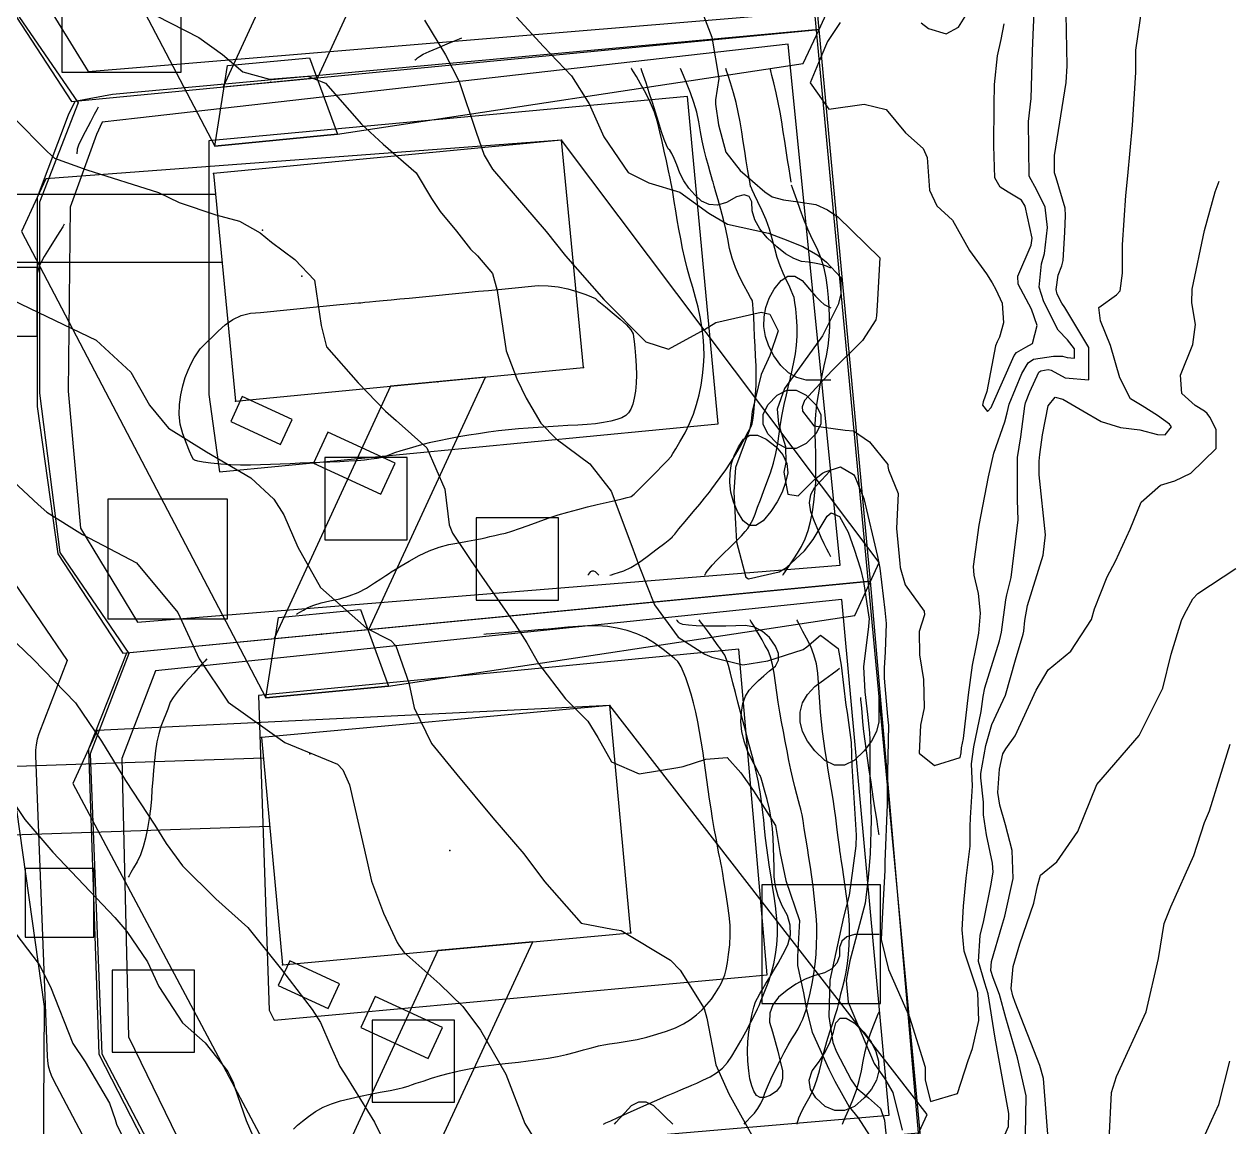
# Model space of a CAD drawing. Header units: feet. Extents: x 1318179 to 1318934, y 422542 to 423299.
# Drawn here: x 1318752 to 1318928.6, y 422820.3 to 422981.2 of the extents above; entities that cross this region are included whole.
import ezdxf

# ---------------------------------------------------------------- set-up
doc = ezdxf.new("R2010")
doc.units = ezdxf.units.FT
for name, color, linetype in [('A-BLDG-OTLN', 3, 'CONTINUOUS'), ('C-DRNG-AREA', 150, 'CONTINUOUS'), ('C-LOD', 30, 'CONTINUOUS'), ('C-PROP', 6, 'CONTINUOUS'), ('C-PVMT', 8, 'CONTINUOUS'), ('C-SWM', 92, 'CONTINUOUS'), ('C-TOPO-MAJR', 32, 'CONTINUOUS'), ('C-TOPO-SPOT', 7, 'CONTINUOUS'), ('C-UTIL', 4, 'CONTINUOUS'), ('L-PLNT-TREE', 90, 'CONTINUOUS'), ('V-PROP-LINE', 7, 'CONTINUOUS')]:
    doc.layers.add(name, color=color, linetype=linetype)

msp = doc.modelspace()

# ---------------------------------------------------------------- linework, layer by layer
at = {"layer": 'A-BLDG-OTLN'}
for points in [[(1318782.76, 422926.18), (1318833.49, 422931.07), (1318830.29, 422964.27), (1318779.56, 422959.38), (1318782.76, 422926.18)], [(1318789.6, 422843.93), (1318840.4, 422848.61), (1318837.34, 422881.8), (1318786.54, 422877.11), (1318789.6, 422843.93)]]:
    msp.add_lwpolyline(points, close=True, dxfattribs=at)
at = {"layer": 'C-DRNG-AREA'}
for points in [[(1318860.36, 423059.92), (1318751.85, 423050.42), (1318750.85, 423048.42), (1318746.35, 423036.41), (1318746.35, 423006.41), (1318749.35, 422984.42), (1318758.84, 422969.92), (1318867.84, 422980.42), (1318860.36, 423059.92)], [(1318867.86, 422980.42), (1318764.85, 422970.92), (1318759.35, 422969.92), (1318758.35, 422967.92), (1318753.85, 422955.91), (1318753.85, 422925.41), (1318756.85, 422903.91), (1318766.35, 422889.42), (1318875.34, 422899.92), (1318867.86, 422980.42)], [(1318875.36, 422899.92), (1318766.85, 422889.42), (1318761.35, 422875.42), (1318762.85, 422830.92), (1318773.85, 422809.42), (1318882.35, 422819.42), (1318875.36, 422899.92)]]:
    msp.add_lwpolyline(points, close=True, dxfattribs=at)
at = {"layer": 'C-LOD'}
for points in [[(1318744.05, 423031.42), (1318779.73, 422963.39), (1318797.64, 422965.12), (1318865.54, 422975.43), (1318867.84, 422980.42), (1318869.1, 422983.15), (1318822.85, 423044.37), (1318747.6, 423039.14), (1318744.67, 423032.78), (1318744.05, 423031.42)], [(1318751.55, 422950.92), (1318787.16, 422882.88), (1318805.08, 422884.61), (1318873.04, 422894.92), (1318873.67, 422896.28), (1318876.6, 422902.64), (1318830.29, 422964.27), (1318755.11, 422958.64), (1318753.85, 422955.91), (1318751.55, 422950.92)], [(1318759.04, 422870.43), (1318795.03, 422802.83), (1318812.95, 422804.49), (1318880.04, 422814.43), (1318880.67, 422815.79), (1318883.61, 422822.14), (1318837.34, 422881.8), (1318762.61, 422878.15), (1318761.35, 422875.42), (1318759.04, 422870.43)]]:
    msp.add_lwpolyline(points, close=True, dxfattribs=at)
at = {"layer": 'C-PROP'}
for points in [[(1318661.36, 423131.84), (1318677.97, 423125.83), (1318696.96, 423128.25), (1318708.71, 423114), (1318732.48, 423106.69), (1318742.99, 423062.49), (1318752.13, 423049.98), (1318746.59, 423035.57), (1318746.59, 423007.93), (1318749.55, 422984.65), (1318759.81, 422969.72), (1318754.19, 422955.22), (1318754.19, 422927.37), (1318757.15, 422904.12), (1318767.2, 422889.38), (1318761.57, 422874.75), (1318763.27, 422830.95), (1318774.81, 422809.03)], [(1318869.56, 422945.59), (1318869.45, 422945.64), (1318869.24, 422945.72), (1318868.91, 422945.86), (1318868.49, 422946.03), (1318867.91, 422946.19), (1318867.19, 422946.33), (1318866.32, 422946.45), (1318865.3, 422946.56), (1318864.18, 422946.97), (1318862.97, 422947.68), (1318861.67, 422948.69), (1318860.27, 422950.01), (1318859.2, 422951.32), (1318858.48, 422952.64), (1318858.1, 422953.95), (1318858.05, 422955.26), (1318857.66, 422956.04), (1318856.91, 422956.28), (1318855.82, 422955.99), (1318854.37, 422955.17), (1318853.04, 422954.79), (1318851.82, 422954.85), (1318850.71, 422955.34), (1318849.72, 422956.27), (1318848.86, 422957.27), (1318848.14, 422958.33), (1318847.55, 422959.46), (1318847.1, 422960.64), (1318846.7, 422961.6), (1318846.36, 422962.31), (1318846.08, 422962.78), (1318845.86, 422963.01), (1318845.59, 422963.54), (1318845.26, 422964.37), (1318844.88, 422965.49), (1318844.45, 422966.91), (1318844.01, 422968.34), (1318843.56, 422969.76), (1318843.09, 422971.18), (1318842.62, 422972.6), (1318842.26, 422973.67), (1318842.02, 422974.38), (1318841.9, 422974.73)], [(1318869.56, 422929.23), (1318869.2, 422929.24), (1318868.47, 422929.24), (1318867.39, 422929.25), (1318865.94, 422929.26), (1318864.61, 422929.62), (1318863.38, 422930.33), (1318862.27, 422931.39), (1318861.26, 422932.8), (1318860.51, 422934.22), (1318860.02, 422935.63), (1318859.79, 422937.05), (1318859.82, 422938.47), (1318860.08, 422939.86), (1318860.58, 422941.21), (1318861.32, 422942.52), (1318862.3, 422943.79), (1318863.3, 422944.42), (1318864.33, 422944.42), (1318865.38, 422943.79), (1318866.44, 422942.52), (1318867.34, 422941.51), (1318868.06, 422940.77), (1318868.61, 422940.3), (1318868.99, 422940.1), (1318869.27, 422939.95), (1318869.46, 422939.85), (1318869.56, 422939.8)], [(1318861.74, 422919.99), (1318860.39, 422921.41), (1318859.71, 422922.83), (1318859.71, 422924.25), (1318860.39, 422925.67), (1318861.74, 422927.08), (1318863.12, 422927.79), (1318864.52, 422927.79), (1318865.94, 422927.08), (1318867.39, 422925.67), (1318868.11, 422924.25), (1318868.11, 422922.83), (1318867.39, 422921.41), (1318865.94, 422919.99), (1318864.52, 422919.28), (1318863.12, 422919.28), (1318861.74, 422919.99)], [(1318856.76, 422908.73), (1318855.95, 422910.1), (1318855.35, 422911.49), (1318854.97, 422912.89), (1318854.81, 422914.3), (1318854.86, 422915.72), (1318855.09, 422917.07), (1318855.49, 422918.34), (1318856.08, 422919.53), (1318856.84, 422920.65), (1318857.77, 422921.21), (1318858.87, 422921.21), (1318860.14, 422920.65), (1318861.58, 422919.53), (1318862.58, 422918.34), (1318863.15, 422917.07), (1318863.28, 422915.72), (1318862.97, 422914.3), (1318862.46, 422912.89), (1318861.74, 422911.49), (1318860.82, 422910.1), (1318859.69, 422908.73), (1318858.63, 422908.04), (1318857.66, 422908.04), (1318856.76, 422908.73)], [(1318869.56, 422903.48), (1318869.46, 422903.66), (1318869.27, 422904.04), (1318868.98, 422904.6), (1318868.59, 422905.35), (1318868.17, 422906.27), (1318867.7, 422907.36), (1318867.19, 422908.61), (1318866.65, 422910.04), (1318866.47, 422911.35), (1318866.66, 422912.55), (1318867.22, 422913.65), (1318868.16, 422914.63), (1318868.86, 422915.37), (1318869.32, 422915.86), (1318869.56, 422916.11)], [(1318834.14, 422900.79), (1318834.18, 422900.85), (1318834.27, 422900.96), (1318834.41, 422901.12), (1318834.58, 422901.34), (1318834.77, 422901.45), (1318834.97, 422901.45), (1318835.18, 422901.34), (1318835.41, 422901.12), (1318835.58, 422900.96), (1318835.69, 422900.85), (1318835.75, 422900.79)], [(1318876.59, 422848.38), (1318876.23, 422848.38), (1318875.51, 422848.37), (1318874.43, 422848.37), (1318872.99, 422848.36), (1318871.91, 422848.04), (1318871.18, 422847.42), (1318870.81, 422846.48), (1318870.8, 422845.23), (1318870.43, 422844.2), (1318869.71, 422843.38), (1318868.64, 422842.78), (1318867.21, 422842.39), (1318865.82, 422841.84), (1318864.48, 422841.13), (1318863.18, 422840.27), (1318861.92, 422839.24), (1318861.08, 422838.12), (1318860.65, 422836.9), (1318860.64, 422835.58), (1318861.05, 422834.17), (1318861.43, 422832.75), (1318861.81, 422831.34), (1318862.16, 422829.92), (1318862.5, 422828.51), (1318862.52, 422827.3), (1318862.23, 422826.3), (1318861.62, 422825.5), (1318860.69, 422824.91), (1318859.9, 422824.62), (1318859.25, 422824.62), (1318858.73, 422824.91), (1318858.35, 422825.5), (1318858.03, 422826.3), (1318857.77, 422827.3), (1318857.58, 422828.51), (1318857.46, 422829.92), (1318857.42, 422831.34), (1318857.47, 422832.75), (1318857.61, 422834.17), (1318857.83, 422835.58), (1318858.07, 422836.78), (1318858.32, 422837.77), (1318858.59, 422838.54), (1318858.88, 422839.1), (1318859.23, 422839.73), (1318859.63, 422840.43), (1318860.1, 422841.22), (1318860.64, 422842.07), (1318861.22, 422843.07), (1318861.86, 422844.2), (1318862.56, 422845.48), (1318863.31, 422846.89), (1318863.67, 422848.31), (1318863.65, 422849.72), (1318863.25, 422851.14), (1318862.47, 422852.55), (1318861.88, 422853.96), (1318861.49, 422855.38), (1318861.29, 422856.79), (1318861.28, 422858.21), (1318861.25, 422859.62), (1318861.2, 422861.03), (1318861.13, 422862.45), (1318861.03, 422863.86), (1318860.87, 422865.27), (1318860.62, 422866.67), (1318860.3, 422868.06), (1318859.9, 422869.44), (1318859.6, 422870.48), (1318859.38, 422871.19), (1318859.26, 422871.56), (1318859.22, 422871.59), (1318859.02, 422871.97), (1318858.65, 422872.69), (1318858.11, 422873.76), (1318857.41, 422875.17), (1318856.9, 422876.59), (1318856.58, 422878), (1318856.46, 422879.42), (1318856.53, 422880.83), (1318856.75, 422882.07), (1318857.12, 422883.13), (1318857.64, 422884.01), (1318858.3, 422884.71), (1318859.02, 422885.42), (1318859.79, 422886.13), (1318860.61, 422886.83), (1318861.48, 422887.54), (1318861.91, 422888.38), (1318861.91, 422889.36), (1318861.48, 422890.46), (1318860.61, 422891.69), (1318859.6, 422892.6), (1318858.44, 422893.19), (1318857.14, 422893.45), (1318855.7, 422893.4), (1318854.26, 422893.37), (1318852.82, 422893.36), (1318851.38, 422893.38), (1318849.94, 422893.43), (1318848.82, 422893.51), (1318848, 422893.62), (1318847.51, 422893.78), (1318847.32, 422893.97), (1318847.19, 422894.12), (1318847.1, 422894.22), (1318847.05, 422894.27)], [(1318876.57, 422882.95), (1318876.57, 422882.6), (1318876.57, 422881.89), (1318876.57, 422880.83), (1318876.57, 422879.42), (1318876.22, 422878), (1318875.5, 422876.59), (1318874.42, 422875.18), (1318872.98, 422873.77), (1318871.55, 422873.07), (1318870.11, 422873.07), (1318868.67, 422873.77), (1318867.24, 422875.18), (1318866.16, 422876.59), (1318865.44, 422878), (1318865.09, 422879.42), (1318865.09, 422880.83), (1318865.45, 422882.16), (1318866.16, 422883.4), (1318867.24, 422884.55), (1318868.68, 422885.62), (1318869.75, 422886.42), (1318870.47, 422886.95), (1318870.83, 422887.22)], [(1318868.75, 422823.3), (1318867.37, 422824.53), (1318866.59, 422825.81), (1318866.42, 422827.14), (1318866.85, 422828.51), (1318867.89, 422829.92), (1318868.76, 422831.33), (1318869.45, 422832.72), (1318869.97, 422834.11), (1318870.31, 422835.49), (1318870.92, 422836.18), (1318871.8, 422836.18), (1318872.95, 422835.49), (1318874.36, 422834.11), (1318875.42, 422832.72), (1318876.14, 422831.33), (1318876.52, 422829.92), (1318876.55, 422828.51), (1318876.21, 422827.14), (1318875.5, 422825.81), (1318874.43, 422824.53), (1318872.99, 422823.3), (1318871.56, 422822.68), (1318870.15, 422822.68), (1318868.75, 422823.3)], [(1318838.01, 422820.73), (1318838.26, 422821), (1318838.76, 422821.55), (1318839.51, 422822.36), (1318840.52, 422823.45), (1318841.55, 422823.99), (1318842.61, 422823.99), (1318843.7, 422823.45), (1318844.82, 422822.36), (1318845.66, 422821.55), (1318846.22, 422821), (1318846.5, 422820.73)]]:
    msp.add_lwpolyline(points, dxfattribs=at)
for points in [[(1318855.93, 423057.59), (1318755.77, 423047.32), (1318754.91, 423045.51), (1318751.07, 423034.76), (1318751.04, 423008.15), (1318752.94, 422987.89), (1318761.29, 422974.28), (1318863.4, 422982.72), (1318855.93, 423057.59)], [(1318863.34, 422978.27), (1318768.46, 422967.46), (1318763.31, 422966.87), (1318762.47, 422965.08), (1318758.64, 422954.49), (1318758.34, 422927.62), (1318760.15, 422907.67), (1318768.49, 422893.93), (1318870.94, 422902.28), (1318863.34, 422978.27)], [(1318848.68, 422970.62), (1318778.85, 422964.18), (1318778.85, 422927.15), (1318780.42, 422915.89), (1318853.12, 422922.89), (1318848.68, 422970.62)], [(1318871.14, 422897.23), (1318771.12, 422886.82), (1318766.17, 422874.07), (1318767.18, 422833.43), (1318776.94, 422813.35), (1318878.07, 422822), (1318871.14, 422897.23)], [(1318856.14, 422890.02), (1318786.1, 422883.25), (1318787.65, 422837.34), (1318788.4, 422835.87), (1318860.27, 422842.49), (1318856.14, 422890.02)]]:
    msp.add_lwpolyline(points, close=True, dxfattribs=at)
at = {"layer": 'C-PVMT'}
for points in [[(1318780.96, 422972.05), (1318794.78, 422973.38), (1318811.64, 423009.96), (1318797.81, 423008.63), (1318780.96, 422972.05)], [(1318797.64, 422965.12), (1318779.73, 422963.39), (1318781.61, 422975.13), (1318793.55, 422976.28), (1318797.64, 422965.12)], [(1318788.39, 422891.54), (1318802.22, 422892.87), (1318819.19, 422929.69), (1318805.36, 422928.36), (1318788.39, 422891.54)], [(1318782.07, 422923.22), (1318789.34, 422919.88), (1318791.01, 422923.51), (1318783.75, 422926.86), (1318782.07, 422923.22)], [(1318796.22, 422921.66), (1318794.12, 422917.12), (1318803.93, 422912.6), (1318806.02, 422917.14), (1318796.22, 422921.66)], [(1318805.08, 422884.61), (1318787.16, 422882.88), (1318789.04, 422894.62), (1318800.99, 422895.77), (1318805.08, 422884.61)], [(1318796.3, 422811.49), (1318810.11, 422812.76), (1318826.1, 422847.29), (1318812.28, 422846.02), (1318796.3, 422811.49)], [(1318788.99, 422840.93), (1318796.25, 422837.57), (1318797.93, 422841.2), (1318790.67, 422844.56), (1318788.99, 422840.93)], [(1318803.13, 422839.34), (1318801.03, 422834.81), (1318810.83, 422830.27), (1318812.94, 422834.81), (1318803.13, 422839.34)]]:
    msp.add_lwpolyline(points, close=True, dxfattribs=at)
msp.add_lwpolyline([(1318750.54, 422899.61), (1318758.23, 422888.33), (1318754.11, 422877.63), (1318753.85, 422876.85), (1318753.68, 422876.06), (1318753.59, 422875.25), (1318753.58, 422874.44), (1318755.28, 422830.64), (1318755.34, 422829.93), (1318755.46, 422829.23), (1318755.65, 422828.54), (1318755.89, 422827.87), (1318756.19, 422827.22), (1318766.04, 422808.51)], dxfattribs=at)
at = {"layer": 'C-SWM'}
for points in [[(1318757.43, 422974.19), (1318774.84, 422974.19), (1318774.84, 422991.6), (1318757.43, 422991.6), (1318757.43, 422974.19)], [(1318764.16, 422894.45), (1318781.59, 422894.45), (1318781.59, 422911.88), (1318764.16, 422911.88), (1318764.16, 422894.45)], [(1318859.5, 422838.29), (1318876.82, 422838.29), (1318876.82, 422855.61), (1318859.5, 422855.61), (1318859.5, 422838.29)]]:
    msp.add_lwpolyline(points, close=True, dxfattribs=at)
at = {"layer": 'C-TOPO-MAJR'}
for points in [[(1318849.86, 422985.41), (1318852.21, 422979.3), (1318853.21, 422973.27), (1318852.74, 422970.15), (1318852.74, 422969.51), (1318853.2, 422966.49), (1318854.23, 422962.51), (1318856.32, 422959.83), (1318859.93, 422956.72), (1318861.02, 422956.01), (1318862.68, 422955.57), (1318864.79, 422955.27), (1318867.36, 422954.86), (1318869.08, 422954.07), (1318870.58, 422953.07), (1318876.68, 422947.11), (1318876.31, 422940.16), (1318876.2, 422938.61), (1318876.14, 422938.05), (1318874.18, 422935.05), (1318869.69, 422930.6), (1318865.72, 422926.27), (1318865.36, 422925.36), (1318865.45, 422924.73), (1318867.09, 422922.56), (1318871.63, 422921.94), (1318872.84, 422921.83), (1318875.19, 422920.26), (1318877.86, 422916.94), (1318877.89, 422916.67), (1318877.96, 422916.15), (1318879.36, 422912.69), (1318879.13, 422907.63), (1318879.6, 422902.51), (1318879.69, 422901.94), (1318880.38, 422899.4), (1318883.17, 422895.57), (1318883.21, 422895.03), (1318882.45, 422892.58), (1318882.47, 422889.19), (1318883.09, 422885.56), (1318883.15, 422881.42), (1318882.62, 422878.9), (1318882.43, 422874.82), (1318884.67, 422873.02), (1318888.41, 422874.22), (1318888.56, 422874.88), (1318888.63, 422875.61), (1318888.88, 422876.97), (1318889.61, 422883.33), (1318890.2, 422887.66), (1318890.75, 422890.29), (1318891.14, 422892.34), (1318891.37, 422895.24), (1318891.09, 422898.11), (1318890.48, 422900.82), (1318890.35, 422902.04), (1318891.2, 422908.08), (1318892.55, 422915.15), (1318893.3, 422918.59), (1318894.92, 422923.15), (1318895.25, 422924.49), (1318895.58, 422925.76), (1318897.43, 422930.2), (1318898.31, 422931.78), (1318899.1, 422932.3), (1318902, 422932.77), (1318903.35, 422932.76), (1318904.04, 422932.53), (1318905.07, 422932.44), (1318905.07, 422933.84), (1318904.07, 422935.14), (1318902.72, 422936.53), (1318900.61, 422940.65), (1318899.94, 422942.82), (1318900.27, 422946.2), (1318900.71, 422947.72), (1318901.17, 422951.51), (1318900.83, 422954.5), (1318899.6, 422956.94), (1318898.47, 422958.99), (1318898.36, 422967), (1318898.75, 422970.33), (1318898.98, 422977.25), (1318899.12, 422980.8), (1318899.51, 422988.41)], [(1318823.75, 422982.22), (1318827.69, 422977.91), (1318831.76, 422973.63), (1318834.3, 422969.57), (1318836.45, 422964.76), (1318840, 422959.54), (1318843.01, 422958.03), (1318847.56, 422956.66), (1318851.76, 422953.59), (1318854.48, 422952), (1318860.45, 422950.7), (1318862.65, 422949.84), (1318865.46, 422948.75), (1318867.68, 422947.48), (1318868.94, 422946.47), (1318871, 422944.22), (1318871, 422941.79), (1318870.62, 422940.29), (1318868.33, 422935.72), (1318862.82, 422928.02), (1318861.74, 422925.01), (1318861.92, 422922.87), (1318862.96, 422919.58), (1318863, 422917.24), (1318862.7, 422915.82), (1318863.28, 422912.62), (1318864.8, 422912.35), (1318867.16, 422914.76), (1318868.34, 422915.66), (1318868.74, 422915.88), (1318870.99, 422916.58), (1318872.87, 422915.48), (1318873.07, 422915.19), (1318874.36, 422911.96), (1318876.36, 422903.53), (1318876.68, 422901.82), (1318877.43, 422895.69), (1318877.59, 422894.23), (1318877.63, 422893.76), (1318877.48, 422889.63), (1318877.32, 422887.21), (1318877.35, 422885.77), (1318877.84, 422880.18), (1318877.93, 422879.25), (1318877.95, 422878.9), (1318877.77, 422869.67), (1318877.75, 422867.36), (1318877.45, 422858.98), (1318877.41, 422857.69), (1318877.11, 422851.65), (1318876.88, 422847.67), (1318877.96, 422843.26), (1318881.04, 422836.32), (1318883.3, 422829.02), (1318883.32, 422827.2), (1318884.09, 422824.01), (1318888.04, 422825.16), (1318889.6, 422829.98), (1318890.21, 422831.75), (1318891.16, 422835.84), (1318890.97, 422839.86), (1318890.78, 422840.53), (1318889.02, 422845.97), (1318888.71, 422849.05), (1318888.89, 422852.5), (1318889.28, 422856.6), (1318889.85, 422861.24), (1318889.86, 422864.11), (1318889.92, 422865.38), (1318890.22, 422870.06), (1318890.17, 422871.09), (1318890.09, 422873.27), (1318890.41, 422875.77), (1318891.46, 422880.91), (1318891.78, 422883.08), (1318892.02, 422884.37), (1318894.14, 422891.24), (1318894.42, 422892.47), (1318895.05, 422897.19), (1318895.21, 422897.94), (1318895.83, 422900.44), (1318896.87, 422908.86), (1318896.78, 422911.75), (1318896.77, 422917.97), (1318897.28, 422920.97), (1318897.82, 422925.46), (1318897.92, 422925.92), (1318898.59, 422927.54), (1318899.88, 422930.4), (1318900.16, 422930.61), (1318901.23, 422930.78), (1318901.68, 422930.71), (1318903.71, 422929.6), (1318907.19, 422929.27), (1318907.18, 422934.02), (1318903.7, 422939.85), (1318903.26, 422940.47), (1318902.58, 422941.8), (1318902.41, 422942.49), (1318902.72, 422944.56), (1318903.22, 422945.94), (1318903.41, 422946.7), (1318903.66, 422950.85), (1318903.79, 422953.27), (1318903.72, 422954.35), (1318902.4, 422958.76), (1318902.17, 422959.5), (1318902.15, 422962.04), (1318903.86, 422972.67), (1318904, 422975.09), (1318903.8, 422985.25)], [(1318882.73, 422981.35), (1318883.81, 422980.54), (1318886.35, 422979.76), (1318888.19, 422980.73), (1318891.07, 422985.48)], [(1318894.94, 422819.15), (1318895.47, 422820.35), (1318895.49, 422822.25), (1318893.87, 422831.34), (1318893.49, 422833.55), (1318892.51, 422839.74), (1318892.03, 422841.3), (1318891.08, 422844.45), (1318891.34, 422848.25), (1318891.86, 422850.42), (1318892.88, 422855.48), (1318893.22, 422857.46), (1318893.15, 422858.8), (1318892.27, 422862.9), (1318891.83, 422865.82), (1318891.84, 422866.19), (1318891.83, 422867.7), (1318891.45, 422871.23), (1318891.44, 422871.86), (1318892.18, 422875.94), (1318893.04, 422878.99), (1318894.02, 422881.08), (1318895.03, 422883.31), (1318896.46, 422888.45), (1318897.6, 422892.21), (1318897.69, 422892.61), (1318897.86, 422894.19), (1318898.25, 422896.37), (1318900.5, 422903.73), (1318900.86, 422906.68), (1318899.95, 422915.44), (1318899.93, 422917.41), (1318900.05, 422918.41), (1318900.42, 422921.25), (1318901.26, 422925.49), (1318902.27, 422926.75), (1318903.36, 422926.49), (1318906.3, 422924.76), (1318908.99, 422923.21), (1318911.78, 422922.35), (1318914.63, 422922.01), (1318917.2, 422921.32), (1318918.32, 422921.28), (1318919.21, 422922.43), (1318918.93, 422922.85), (1318917.18, 422924.09), (1318914.94, 422925.52), (1318913.26, 422926.51), (1318911.7, 422929.58), (1318910.35, 422934.28), (1318908.87, 422937.89), (1318908.61, 422939.86), (1318911.23, 422941.68), (1318911.73, 422942.27), (1318912.06, 422944.87), (1318912.1, 422948.99), (1318912.57, 422956.17), (1318912.84, 422959.03), (1318913.56, 422966.45), (1318914.05, 422974.12), (1318914.04, 422977.38), (1318914.95, 422983.73)], [(1318771.26, 422982.4), (1318777.42, 422979.22), (1318780.84, 422976.76), (1318783.81, 422974.22), (1318787.71, 422973.17), (1318793.24, 422973.59), (1318795.9, 422972.56), (1318801.15, 422966.6), (1318804.29, 422963.65), (1318809.08, 422959.49), (1318811.34, 422955.77), (1318812.59, 422953.87), (1318814.96, 422950.98), (1318817.04, 422948.35), (1318818.02, 422947.39), (1318820.22, 422944.83), (1318820.9, 422942.32), (1318822.24, 422933.53), (1318823.76, 422929.46), (1318825.14, 422926.6), (1318827.29, 422922.98), (1318829.51, 422920.67), (1318834.43, 422917.06), (1318837.52, 422913.04), (1318840.53, 422905.03), (1318841.61, 422902.11), (1318843.85, 422896.46), (1318847.28, 422891.74), (1318851.21, 422889.25), (1318852.19, 422888.82), (1318856.72, 422887.72), (1318860.36, 422888.3), (1318865.52, 422889.93), (1318866.04, 422890.32), (1318868.03, 422892.04), (1318870.65, 422890.11), (1318871.07, 422887.68), (1318871.74, 422881.81), (1318871.92, 422880.74), (1318872.51, 422876.37), (1318872.57, 422874.75), (1318872.6, 422872.98), (1318873.26, 422862.89), (1318873.2, 422861.31), (1318872.45, 422855.53), (1318872.22, 422854.12), (1318871.41, 422850.9), (1318869.42, 422841.72), (1318869.28, 422836.4), (1318869.84, 422832.64), (1318870.37, 422831.28), (1318872.54, 422827.18), (1318873.39, 422825.92), (1318875.07, 422824.54), (1318876.79, 422822.99), (1318877.37, 422821.31), (1318877.44, 422820.78), (1318877.87, 422816.59)], [(1318810.3, 422981.77), (1318813.4, 422976.71), (1318815.39, 422972.81), (1318817.84, 422965.42), (1318819.01, 422962.06), (1318820.24, 422960.05), (1318828.05, 422950.93), (1318830.89, 422947.39), (1318836.44, 422941.01), (1318842.59, 422934.82), (1318845.91, 422933.79), (1318851.12, 422936.62), (1318852.78, 422937.64), (1318859.39, 422939.15), (1318860.65, 422938.85), (1318861.88, 422936.42), (1318860.65, 422932.84), (1318859.39, 422930.09), (1318858.07, 422924.65), (1318857.94, 422923.26), (1318857.69, 422921.98), (1318855.67, 422916.49), (1318855.4, 422912.96), (1318855.66, 422908.31), (1318855.8, 422905.67), (1318857.15, 422900.5), (1318857.57, 422900.25), (1318862.02, 422901.29), (1318863.09, 422901.92), (1318865.74, 422904.34), (1318866.99, 422906.02), (1318869.01, 422909.39), (1318869.62, 422909.91), (1318870.82, 422909.34), (1318872.1, 422907.08), (1318872.96, 422904.61), (1318873.9, 422901.72), (1318874.33, 422899.85), (1318875.12, 422894.69), (1318875.13, 422894.54), (1318875.04, 422893.3), (1318874.34, 422887.43), (1318874.5, 422883.76), (1318874.91, 422880.46), (1318875.22, 422877.81), (1318875.26, 422876.82), (1318875.26, 422871.28), (1318875.44, 422865.06), (1318875.27, 422860.17), (1318875.01, 422856.65), (1318874.55, 422852.94), (1318872.34, 422844.56), (1318871.8, 422841.65), (1318872.11, 422838.5), (1318875.88, 422829.56), (1318877.41, 422827.33), (1318878.6, 422825.31), (1318879.98, 422819.84)], [(1318870.94, 422981.41), (1318869.06, 422978.63), (1318868.78, 422977.96), (1318867.99, 422976.12), (1318866.53, 422972.63), (1318869.25, 422968.78), (1318874.4, 422969.49), (1318877.63, 422968.72), (1318880.46, 422965.31), (1318883.03, 422963.02), (1318883.59, 422961.71), (1318883.95, 422956.98), (1318885.03, 422954.69), (1318887.31, 422952.59), (1318889.8, 422948.17), (1318892.24, 422944.77), (1318893.06, 422943.45), (1318893.6, 422942.47), (1318894.55, 422940.48), (1318894.75, 422937.63), (1318894.16, 422935.54), (1318893.8, 422934.86), (1318893.57, 422934.27), (1318892.3, 422927.58), (1318891.78, 422926.1), (1318891.66, 422925.58), (1318892.41, 422924.68), (1318892.92, 422925.28), (1318893.07, 422925.6), (1318896.28, 422932.83), (1318896.61, 422933.27), (1318897.99, 422934.07), (1318898.97, 422934.6), (1318899.66, 422937.23), (1318898.81, 422939.6), (1318896.86, 422943.23), (1318896.82, 422944.43), (1318898.76, 422948.93), (1318898.9, 422949.98), (1318897.91, 422954.64), (1318897.38, 422955.5), (1318895.43, 422956.68), (1318894.23, 422957.4), (1318893.45, 422958.76), (1318893.32, 422963.42), (1318893.35, 422969.35), (1318893.41, 422972.37), (1318893.87, 422976.57), (1318894.38, 422978.93), (1318894.85, 422981.25)], [(1318808.89, 422975.92), (1318808.96, 422975.98), (1318809.09, 422976.09), (1318809.3, 422976.26), (1318809.57, 422976.48), (1318810.14, 422976.79), (1318811, 422977.2), (1318812.16, 422977.7), (1318813.6, 422978.29), (1318814.69, 422978.73), (1318815.41, 422979.02), (1318815.77, 422979.17)], [(1318791.64, 422895.1), (1318791.81, 422895.2), (1318792.14, 422895.39), (1318792.65, 422895.68), (1318793.33, 422896.07), (1318794.2, 422896.43), (1318795.26, 422896.77), (1318796.52, 422897.07), (1318797.96, 422897.36), (1318799.34, 422897.76), (1318800.64, 422898.28), (1318801.87, 422898.91), (1318803.02, 422899.66), (1318803.96, 422900.28), (1318804.68, 422900.75), (1318805.19, 422901.08), (1318805.48, 422901.28), (1318806.06, 422901.63), (1318806.93, 422902.14), (1318808.09, 422902.82), (1318809.53, 422903.65), (1318810.98, 422904.34), (1318812.43, 422904.88), (1318813.87, 422905.27), (1318815.32, 422905.52), (1318816.57, 422905.74), (1318817.63, 422905.94), (1318818.49, 422906.11), (1318819.16, 422906.26), (1318819.86, 422906.42), (1318820.58, 422906.58), (1318821.33, 422906.76), (1318822.11, 422906.94), (1318823.05, 422907.22), (1318824.17, 422907.59), (1318825.44, 422908.05), (1318826.89, 422908.6), (1318828.34, 422909.12), (1318829.78, 422909.58), (1318831.23, 422910.01), (1318832.68, 422910.39), (1318834.09, 422910.75), (1318835.47, 422911.09), (1318836.81, 422911.41), (1318838.12, 422911.71), (1318839.14, 422911.95), (1318839.87, 422912.12), (1318840.29, 422912.22), (1318840.43, 422912.26), (1318840.87, 422912.63), (1318841.62, 422913.34), (1318842.67, 422914.39), (1318844.03, 422915.78), (1318845.07, 422916.84), (1318845.79, 422917.59), (1318846.2, 422918.02), (1318846.28, 422918.13), (1318846.54, 422918.54), (1318846.96, 422919.25), (1318847.55, 422920.26), (1318848.3, 422921.57), (1318848.96, 422922.91), (1318849.52, 422924.28), (1318849.99, 422925.68), (1318850.36, 422927.1), (1318850.65, 422928.52), (1318850.87, 422929.94), (1318851.01, 422931.36), (1318851.07, 422932.79), (1318851.05, 422934.21), (1318850.95, 422935.63), (1318850.77, 422937.05), (1318850.51, 422938.47), (1318850.21, 422939.9), (1318849.85, 422941.32), (1318849.46, 422942.74), (1318849.01, 422944.16), (1318848.61, 422945.58), (1318848.25, 422947.01), (1318847.94, 422948.43), (1318847.67, 422949.85), (1318847.41, 422951.25), (1318847.17, 422952.62), (1318846.94, 422953.97), (1318846.73, 422955.29), (1318846.57, 422956.31), (1318846.46, 422957.02), (1318846.39, 422957.43), (1318846.37, 422957.52), (1318846.28, 422957.95), (1318846.12, 422958.71), (1318845.89, 422959.8), (1318845.58, 422961.23), (1318845.27, 422962.65), (1318844.95, 422964.07), (1318844.62, 422965.49), (1318844.29, 422966.91), (1318843.84, 422968.32), (1318843.28, 422969.72), (1318842.61, 422971.11), (1318841.82, 422972.49), (1318841.21, 422973.53), (1318840.79, 422974.24), (1318840.56, 422974.62), (1318840.52, 422974.67), (1318840.48, 422974.7), (1318840.46, 422974.72), (1318840.45, 422974.73)], [(1318837.36, 422900.79), (1318837.56, 422900.86), (1318837.97, 422900.99), (1318838.58, 422901.18), (1318839.4, 422901.45), (1318840.38, 422901.92), (1318841.51, 422902.61), (1318842.8, 422903.52), (1318844.25, 422904.63), (1318845.34, 422905.48), (1318846.07, 422906.06), (1318846.46, 422906.37), (1318846.48, 422906.42), (1318846.8, 422906.8), (1318847.41, 422907.54), (1318848.31, 422908.61), (1318849.5, 422910.04), (1318850.44, 422911.17), (1318851.15, 422912.03), (1318851.62, 422912.61), (1318851.86, 422912.9), (1318852.23, 422913.4), (1318852.75, 422914.11), (1318853.42, 422915.03), (1318854.23, 422916.16), (1318855, 422917.3), (1318855.72, 422918.44), (1318856.4, 422919.6), (1318857.03, 422920.76), (1318857.53, 422921.69), (1318857.88, 422922.41), (1318858.08, 422922.89), (1318858.14, 422923.15), (1318858.23, 422923.7), (1318858.32, 422924.54), (1318858.44, 422925.68), (1318858.58, 422927.1), (1318858.66, 422928.52), (1318858.69, 422929.94), (1318858.67, 422931.36), (1318858.59, 422932.79), (1318858.52, 422934.21), (1318858.45, 422935.63), (1318858.38, 422937.05), (1318858.32, 422938.47), (1318858.25, 422939.57), (1318858.19, 422940.34), (1318858.13, 422940.78), (1318858.07, 422940.9), (1318857.86, 422941.31), (1318857.48, 422942.02), (1318856.94, 422943.03), (1318856.24, 422944.34), (1318855.65, 422945.67), (1318855.17, 422947.04), (1318854.8, 422948.43), (1318854.53, 422949.85), (1318854.23, 422951.27), (1318853.89, 422952.69), (1318853.52, 422954.12), (1318853.12, 422955.54), (1318852.8, 422956.68), (1318852.55, 422957.53), (1318852.4, 422958.11), (1318852.32, 422958.39), (1318852.18, 422958.9), (1318851.98, 422959.61), (1318851.72, 422960.53), (1318851.4, 422961.66), (1318851.1, 422962.86), (1318850.82, 422964.14), (1318850.56, 422965.49), (1318850.32, 422966.91), (1318850, 422968.34), (1318849.59, 422969.76), (1318849.1, 422971.18), (1318848.52, 422972.6), (1318848.09, 422973.67), (1318847.81, 422974.38), (1318847.66, 422974.73)], [(1318851.15, 422900.79), (1318851.22, 422900.89), (1318851.35, 422901.08), (1318851.55, 422901.36), (1318851.81, 422901.74), (1318852.28, 422902.28), (1318852.95, 422902.99), (1318853.83, 422903.87), (1318854.92, 422904.91), (1318855.82, 422905.81), (1318856.55, 422906.55), (1318857.09, 422907.15), (1318857.45, 422907.59), (1318857.81, 422908.17), (1318858.17, 422908.88), (1318858.53, 422909.72), (1318858.89, 422910.7), (1318859.29, 422911.79), (1318859.74, 422912.99), (1318860.23, 422914.3), (1318860.76, 422915.72), (1318861.2, 422917.14), (1318861.56, 422918.57), (1318861.83, 422919.99), (1318862.01, 422921.41), (1318862.22, 422922.83), (1318862.48, 422924.25), (1318862.77, 422925.68), (1318863.1, 422927.1), (1318863.35, 422928.22), (1318863.54, 422929.03), (1318863.66, 422929.55), (1318863.7, 422929.76), (1318863.8, 422930.22), (1318863.95, 422930.93), (1318864.15, 422931.89), (1318864.4, 422933.1), (1318864.57, 422934.37), (1318864.65, 422935.68), (1318864.65, 422937.05), (1318864.56, 422938.47), (1318864.46, 422939.65), (1318864.33, 422940.59), (1318864.19, 422941.29), (1318864.02, 422941.74), (1318863.78, 422942.33), (1318863.46, 422943.04), (1318863.07, 422943.88), (1318862.59, 422944.84), (1318862.15, 422945.92), (1318861.75, 422947.12), (1318861.37, 422948.43), (1318861.02, 422949.85), (1318860.61, 422951.25), (1318860.12, 422952.62), (1318859.56, 422953.96), (1318858.93, 422955.28), (1318858.45, 422956.29), (1318858.11, 422957), (1318857.92, 422957.41), (1318857.87, 422957.51), (1318857.78, 422957.95), (1318857.64, 422958.71), (1318857.46, 422959.8), (1318857.23, 422961.23), (1318857, 422962.65), (1318856.78, 422964.07), (1318856.56, 422965.49), (1318856.34, 422966.91), (1318856.07, 422968.34), (1318855.74, 422969.76), (1318855.36, 422971.18), (1318854.92, 422972.6), (1318854.58, 422973.67), (1318854.36, 422974.38), (1318854.25, 422974.73)], [(1318863.77, 422958.12), (1318863.72, 422958.45), (1318863.62, 422959.1), (1318863.46, 422960.09), (1318863.26, 422961.39), (1318863.05, 422962.73), (1318862.84, 422964.1), (1318862.63, 422965.49), (1318862.42, 422966.91), (1318862.18, 422968.34), (1318861.9, 422969.76), (1318861.58, 422971.18), (1318861.23, 422972.6), (1318860.97, 422973.67), (1318860.79, 422974.38), (1318860.7, 422974.73)], [(1318750.41, 422967.54), (1318755.29, 422962.58), (1318756.37, 422961.65), (1318761.08, 422959.93), (1318771.55, 422956.6), (1318774.56, 422955.18), (1318779.91, 422953.38), (1318783.35, 422952.46), (1318786.36, 422950.76), (1318787.99, 422949.4), (1318791.42, 422946.83), (1318794.26, 422943.84), (1318795.23, 422937.22), (1318796.03, 422934.1), (1318800.65, 422928.88), (1318804.64, 422924.74), (1318806.18, 422923.35), (1318810.64, 422919.38), (1318813.28, 422913.32), (1318813.93, 422908.12), (1318814.39, 422906.91), (1318818.3, 422901.12), (1318823.54, 422893.58), (1318825.22, 422890.94), (1318826.93, 422887.92), (1318830.87, 422882.78), (1318834.11, 422879.51), (1318835.59, 422877.14), (1318837.56, 422873.56), (1318841.63, 422871.82), (1318847.26, 422872.73), (1318848.01, 422872.89), (1318851.32, 422873.94), (1318854.44, 422874.22), (1318856.44, 422871.94), (1318858.27, 422869.34), (1318861.48, 422864.29), (1318862.19, 422860.19), (1318863, 422856.24), (1318865.01, 422850.41), (1318864.68, 422845.17), (1318864.71, 422843.84), (1318865.58, 422839.89), (1318866, 422837.4), (1318866.84, 422834.13), (1318869.26, 422828.73), (1318870.15, 422826.97), (1318872.25, 422823.23), (1318873.52, 422821.61), (1318875.61, 422818.39)], [(1318762.74, 422969.05), (1318762.55, 422968.69), (1318762.17, 422967.98), (1318761.61, 422966.91), (1318760.85, 422965.49), (1318760.28, 422964.36), (1318759.89, 422963.51), (1318759.69, 422962.95), (1318759.67, 422962.69), (1318759.65, 422962.48), (1318759.64, 422962.35), (1318759.64, 422962.28)], [(1318862.55, 422900.79), (1318862.63, 422900.9), (1318862.78, 422901.12), (1318863.01, 422901.45), (1318863.31, 422901.89), (1318863.69, 422902.46), (1318864.15, 422903.17), (1318864.68, 422904.02), (1318865.28, 422905), (1318865.81, 422906.1), (1318866.25, 422907.3), (1318866.6, 422908.61), (1318866.88, 422910.04), (1318867.1, 422911.46), (1318867.25, 422912.88), (1318867.35, 422914.3), (1318867.38, 422915.72), (1318867.39, 422917.14), (1318867.38, 422918.57), (1318867.33, 422919.99), (1318867.27, 422921.41), (1318867.27, 422922.83), (1318867.36, 422924.25), (1318867.52, 422925.68), (1318867.75, 422927.1), (1318868.01, 422928.52), (1318868.29, 422929.94), (1318868.6, 422931.36), (1318868.92, 422932.79), (1318869.16, 422934.21), (1318869.32, 422935.63), (1318869.39, 422937.05), (1318869.37, 422938.47), (1318869.31, 422939.9), (1318869.21, 422941.32), (1318869.08, 422942.74), (1318868.9, 422944.16), (1318868.59, 422945.58), (1318868.15, 422947.01), (1318867.57, 422948.43), (1318866.86, 422949.85), (1318866.21, 422951.27), (1318865.61, 422952.69), (1318865.07, 422954.12), (1318864.58, 422955.54), (1318864.21, 422956.6), (1318863.97, 422957.32), (1318863.84, 422957.67)], [(1318897.94, 422819.08), (1318898.02, 422824.82), (1318896.77, 422830.37), (1318895.08, 422836.2), (1318894.17, 422839.61), (1318893.23, 422842.05), (1318892.87, 422843.13), (1318892.97, 422844.43), (1318894.49, 422849.61), (1318894.91, 422851.07), (1318896.14, 422856.56), (1318896, 422860.62), (1318895.03, 422864.4), (1318894.18, 422867.26), (1318893.92, 422869.07), (1318894.16, 422872.48), (1318894.65, 422874.75), (1318895.06, 422875.46), (1318896.44, 422877.36), (1318899.5, 422884.02), (1318901.24, 422886.99), (1318904.53, 422889.69), (1318907.55, 422894.31), (1318907.99, 422895.89), (1318909.86, 422900.54), (1318911.07, 422902.83), (1318913.22, 422907.5), (1318914.79, 422911.44), (1318917.6, 422913.95), (1318919.72, 422914.57), (1318922.06, 422915.69), (1318925.72, 422919.28), (1318925.73, 422922.04), (1318924.82, 422923.87), (1318924.44, 422924.38), (1318924.04, 422924.74), (1318922.68, 422925.57), (1318920.74, 422927.32), (1318920.52, 422929.99), (1318922.34, 422934.46), (1318922.71, 422937.36), (1318922.18, 422940.51), (1318922.26, 422942.51), (1318924.06, 422951.07), (1318925.59, 422956.71), (1318926.18, 422958.26)], [(1318757.79, 422951.98), (1318757.57, 422951.63), (1318757.13, 422950.92), (1318756.46, 422949.85), (1318755.57, 422948.43), (1318754.88, 422947.27), (1318754.39, 422946.38), (1318754.1, 422945.76), (1318754, 422945.41), (1318753.92, 422945.14), (1318753.87, 422944.96), (1318753.85, 422944.87)], [(1318746.02, 422942.98), (1318754.03, 422939.11), (1318762.46, 422935.07), (1318767.51, 422930.41), (1318770.22, 422925.61), (1318773, 422922.24), (1318778.55, 422918.79), (1318784.99, 422914.98), (1318788.34, 422911.87), (1318789.82, 422909.62), (1318791.83, 422904.87), (1318795.13, 422899), (1318801.88, 422893.05), (1318805.39, 422891.29), (1318806.13, 422890.5), (1318808.01, 422885.09), (1318808.83, 422881.46), (1318811.35, 422876.26), (1318815.05, 422871.7), (1318820.27, 422865.38), (1318824.81, 422860.15), (1318827.83, 422856.09), (1318833.14, 422850.02), (1318837.73, 422849.17), (1318839.01, 422848.98), (1318846.17, 422844.62), (1318847.6, 422843.16), (1318851.09, 422837.57), (1318851.49, 422836.18), (1318852.77, 422829.38), (1318854.67, 422825.14), (1318858.75, 422817.8)], [(1318776.78, 422917.56), (1318776.64, 422917.68), (1318776.4, 422918.12), (1318776.06, 422918.89), (1318775.61, 422919.99), (1318775.06, 422921.41), (1318774.7, 422922.83), (1318774.54, 422924.25), (1318774.58, 422925.68), (1318774.81, 422927.1), (1318775.1, 422928.41), (1318775.44, 422929.61), (1318775.84, 422930.7), (1318776.3, 422931.67), (1318776.75, 422932.52), (1318777.2, 422933.23), (1318777.63, 422933.81), (1318778.05, 422934.25), (1318778.63, 422934.83), (1318779.35, 422935.53), (1318780.22, 422936.37), (1318781.24, 422937.34), (1318782.37, 422938.1), (1318783.61, 422938.66), (1318784.95, 422939), (1318786.39, 422939.14), (1318787.84, 422939.28), (1318789.29, 422939.42), (1318790.73, 422939.56), (1318792.18, 422939.7), (1318793.62, 422939.84), (1318795.07, 422939.98), (1318796.52, 422940.12), (1318797.96, 422940.26), (1318799.14, 422940.37), (1318800.05, 422940.46), (1318800.69, 422940.52), (1318801.05, 422940.55), (1318801.6, 422940.61), (1318802.32, 422940.68), (1318803.22, 422940.76), (1318804.3, 422940.87), (1318805.47, 422940.98), (1318806.73, 422941.1), (1318808.09, 422941.23), (1318809.53, 422941.37), (1318810.98, 422941.51), (1318812.43, 422941.65), (1318813.87, 422941.79), (1318815.32, 422941.93), (1318816.77, 422942.07), (1318818.21, 422942.21), (1318819.66, 422942.35), (1318821.1, 422942.49), (1318822.55, 422942.62), (1318824, 422942.76), (1318825.44, 422942.9), (1318826.89, 422943.04), (1318828.34, 422943.03), (1318829.78, 422942.88), (1318831.23, 422942.58), (1318832.68, 422942.13), (1318833.82, 422941.74), (1318834.68, 422941.41), (1318835.23, 422941.14), (1318835.49, 422940.93), (1318835.98, 422940.52), (1318836.7, 422939.93), (1318837.66, 422939.14), (1318838.85, 422938.16), (1318839.76, 422937.31), (1318840.38, 422936.6), (1318840.73, 422936.02), (1318840.8, 422935.58), (1318840.87, 422934.9), (1318840.96, 422933.96), (1318841.06, 422932.79), (1318841.18, 422931.36), (1318841.22, 422930.04), (1318841.19, 422928.8), (1318841.08, 422927.66), (1318840.9, 422926.61), (1318840.67, 422925.73), (1318840.38, 422925.02), (1318840.04, 422924.47), (1318839.65, 422924.1), (1318839.09, 422923.77), (1318838.36, 422923.49), (1318837.48, 422923.25), (1318836.42, 422923.05), (1318835.27, 422922.89), (1318834.02, 422922.76), (1318832.68, 422922.67), (1318831.23, 422922.61), (1318829.78, 422922.54), (1318828.34, 422922.45), (1318826.89, 422922.36), (1318825.44, 422922.26), (1318824, 422922.14), (1318822.55, 422921.99), (1318821.1, 422921.83), (1318819.66, 422921.64), (1318818.21, 422921.43), (1318816.77, 422921.21), (1318815.32, 422920.97), (1318813.87, 422920.71), (1318812.43, 422920.41), (1318810.98, 422920.08), (1318809.53, 422919.7), (1318808.09, 422919.29), (1318806.88, 422918.93), (1318805.92, 422918.62), (1318805.2, 422918.37), (1318804.72, 422918.16), (1318804.12, 422917.98), (1318803.4, 422917.83), (1318802.55, 422917.7), (1318801.58, 422917.59), (1318800.5, 422917.49), (1318799.29, 422917.41), (1318797.96, 422917.34), (1318796.52, 422917.29), (1318795.07, 422917.23), (1318793.62, 422917.17), (1318792.18, 422917.12), (1318790.73, 422917.06), (1318789.29, 422917), (1318787.84, 422916.95), (1318786.39, 422916.89), (1318784.95, 422916.83), (1318783.5, 422916.83), (1318782.05, 422916.88), (1318780.61, 422916.98), (1318779.16, 422917.14), (1318778.04, 422917.29), (1318777.25, 422917.43), (1318776.78, 422917.56)], [(1318748.2, 422916.46), (1318753.99, 422911.12), (1318755.23, 422909.98), (1318760.47, 422906.75), (1318768.32, 422902.59), (1318774.37, 422895.36), (1318777.48, 422888.57), (1318781.67, 422882.29), (1318789.94, 422876.38), (1318797.64, 422873.23), (1318798.43, 422872.38), (1318799.39, 422870.23), (1318801.95, 422858.97), (1318802.59, 422856.16), (1318804.36, 422851.49), (1318806.34, 422847.23), (1318806.56, 422846.81), (1318807.31, 422845.81), (1318812.57, 422841.15), (1318815.89, 422837.89), (1318818.48, 422834.44), (1318822.15, 422827.98), (1318824.95, 422820.81), (1318826.23, 422818.74)], [(1318901.33, 422817.33), (1318900.56, 422827.39), (1318900.04, 422829.29), (1318896.44, 422838.47), (1318896.09, 422839.45), (1318895.84, 422840.49), (1318896.13, 422843.7), (1318897.13, 422847.02), (1318899.14, 422852.94), (1318899.68, 422855.46), (1318900.12, 422857.03), (1318902.51, 422858.98), (1318905.56, 422863.39), (1318908.33, 422870.27), (1318914.51, 422877.4), (1318917.96, 422884.31), (1318919.16, 422889.28), (1318920.69, 422894.2), (1318921.13, 422895.13), (1318922.35, 422897.36), (1318923.09, 422898.13), (1318928.6, 422901.79)], [(1318791.24, 422819.99), (1318791.81, 422820.54), (1318792.53, 422821.15), (1318793.4, 422821.82), (1318794.41, 422822.54), (1318795.53, 422823.17), (1318796.75, 422823.69), (1318798.09, 422824.13), (1318799.53, 422824.46), (1318800.97, 422824.78), (1318802.41, 422825.08), (1318803.85, 422825.37), (1318805.29, 422825.64), (1318806.42, 422825.87), (1318807.23, 422826.05), (1318807.74, 422826.18), (1318807.94, 422826.26), (1318808.4, 422826.43), (1318809.12, 422826.67), (1318810.1, 422827), (1318811.34, 422827.41), (1318812.64, 422827.79), (1318813.98, 422828.15), (1318815.37, 422828.48), (1318816.81, 422828.78), (1318818.25, 422829.05), (1318819.69, 422829.28), (1318821.13, 422829.46), (1318822.57, 422829.61), (1318824.01, 422829.77), (1318825.45, 422829.95), (1318826.89, 422830.15), (1318828.34, 422830.36), (1318829.72, 422830.6), (1318831.04, 422830.88), (1318832.31, 422831.19), (1318833.52, 422831.53), (1318834.49, 422831.8), (1318835.21, 422832), (1318835.68, 422832.12), (1318835.91, 422832.18), (1318836.45, 422832.27), (1318837.28, 422832.41), (1318838.42, 422832.59), (1318839.86, 422832.81), (1318841.3, 422833.08), (1318842.74, 422833.42), (1318844.18, 422833.82), (1318845.62, 422834.27), (1318846.92, 422834.78), (1318848.08, 422835.35), (1318849.1, 422835.98), (1318849.98, 422836.67), (1318850.78, 422837.39), (1318851.5, 422838.15), (1318852.14, 422838.94), (1318852.7, 422839.77), (1318853.18, 422840.53), (1318853.56, 422841.24), (1318853.87, 422841.89), (1318854.08, 422842.48), (1318854.28, 422843.27), (1318854.47, 422844.27), (1318854.65, 422845.48), (1318854.81, 422846.89), (1318854.89, 422848.31), (1318854.87, 422849.72), (1318854.75, 422851.14), (1318854.54, 422852.55), (1318854.34, 422853.87), (1318854.15, 422855.09), (1318853.97, 422856.23), (1318853.8, 422857.26), (1318853.65, 422858.13), (1318853.52, 422858.84), (1318853.41, 422859.38), (1318853.33, 422859.76), (1318853.2, 422860.4), (1318853.03, 422861.29), (1318852.82, 422862.45), (1318852.57, 422863.86), (1318852.33, 422865.28), (1318852.1, 422866.69), (1318851.88, 422868.1), (1318851.68, 422869.52), (1318851.48, 422870.93), (1318851.28, 422872.35), (1318851.08, 422873.76), (1318850.89, 422875.17), (1318850.67, 422876.59), (1318850.43, 422878), (1318850.16, 422879.42), (1318849.86, 422880.83), (1318849.54, 422882.18), (1318849.19, 422883.46), (1318848.81, 422884.66), (1318848.4, 422885.81), (1318848.04, 422886.73), (1318847.72, 422887.44), (1318847.46, 422887.93), (1318847.25, 422888.2), (1318846.78, 422888.63), (1318846.06, 422889.22), (1318845.09, 422889.97), (1318843.86, 422890.87), (1318842.58, 422891.64), (1318841.25, 422892.26), (1318839.86, 422892.75), (1318838.42, 422893.09), (1318836.98, 422893.31), (1318835.54, 422893.43), (1318834.1, 422893.42), (1318832.66, 422893.31), (1318831.22, 422893.19), (1318829.78, 422893.06), (1318828.34, 422892.94), (1318826.89, 422892.81), (1318825.45, 422892.68), (1318824.01, 422892.56), (1318822.57, 422892.43), (1318821.13, 422892.32), (1318820.05, 422892.23), (1318819.33, 422892.17), (1318818.97, 422892.14)], [(1318836.42, 422820.73), (1318836.77, 422820.89), (1318837.47, 422821.2), (1318838.52, 422821.67), (1318839.92, 422822.3), (1318841.33, 422822.93), (1318842.75, 422823.56), (1318844.18, 422824.2), (1318845.62, 422824.83), (1318846.8, 422825.35), (1318847.71, 422825.74), (1318848.36, 422826.01), (1318848.74, 422826.16), (1318849.3, 422826.39), (1318850.02, 422826.71), (1318850.9, 422827.11), (1318851.96, 422827.59), (1318852.91, 422828.18), (1318853.75, 422828.89), (1318854.48, 422829.71), (1318855.11, 422830.64), (1318855.76, 422831.7), (1318856.44, 422832.87), (1318857.15, 422834.17), (1318857.89, 422835.58), (1318858.47, 422836.69), (1318858.88, 422837.51), (1318859.12, 422838.02), (1318859.19, 422838.24), (1318859.37, 422838.7), (1318859.65, 422839.4), (1318860.04, 422840.36), (1318860.52, 422841.56), (1318860.93, 422842.81), (1318861.26, 422844.12), (1318861.51, 422845.48), (1318861.68, 422846.89), (1318861.76, 422848.31), (1318861.76, 422849.72), (1318861.66, 422851.14), (1318861.48, 422852.55), (1318861.28, 422853.96), (1318861.07, 422855.38), (1318860.85, 422856.79), (1318860.61, 422858.21), (1318860.4, 422859.62), (1318860.21, 422861.03), (1318860.05, 422862.45), (1318859.91, 422863.86), (1318859.78, 422865.1), (1318859.66, 422866.17), (1318859.55, 422867.06), (1318859.45, 422867.78), (1318859.35, 422868.49), (1318859.24, 422869.2), (1318859.13, 422869.9), (1318859.01, 422870.6), (1318858.82, 422871.47), (1318858.58, 422872.53), (1318858.27, 422873.76), (1318857.91, 422875.17), (1318857.53, 422876.59), (1318857.16, 422878), (1318856.78, 422879.42), (1318856.39, 422880.83), (1318856.02, 422882.25), (1318855.65, 422883.66), (1318855.29, 422885.07), (1318854.95, 422886.49), (1318854.63, 422887.63), (1318854.35, 422888.51), (1318854.1, 422889.13), (1318853.87, 422889.47), (1318853.51, 422890), (1318853.01, 422890.7), (1318852.36, 422891.59), (1318851.56, 422892.66), (1318850.97, 422893.46), (1318850.58, 422894), (1318850.38, 422894.27)], [(1318856.92, 422820.73), (1318857.07, 422820.89), (1318857.37, 422821.21), (1318857.81, 422821.69), (1318858.41, 422822.33), (1318858.92, 422823), (1318859.35, 422823.71), (1318859.7, 422824.45), (1318859.96, 422825.23), (1318860.33, 422826.16), (1318860.82, 422827.26), (1318861.41, 422828.51), (1318862.12, 422829.92), (1318862.77, 422831.17), (1318863.36, 422832.25), (1318863.89, 422833.17), (1318864.36, 422833.91), (1318864.78, 422834.64), (1318865.15, 422835.35), (1318865.46, 422836.03), (1318865.72, 422836.7), (1318865.99, 422837.55), (1318866.27, 422838.59), (1318866.55, 422839.82), (1318866.84, 422841.24), (1318867.08, 422842.65), (1318867.27, 422844.06), (1318867.41, 422845.48), (1318867.49, 422846.89), (1318867.52, 422848.31), (1318867.5, 422849.72), (1318867.42, 422851.14), (1318867.29, 422852.55), (1318867.14, 422853.96), (1318866.96, 422855.38), (1318866.77, 422856.79), (1318866.57, 422858.21), (1318866.35, 422859.62), (1318866.14, 422861.03), (1318865.92, 422862.45), (1318865.69, 422863.86), (1318865.51, 422864.99), (1318865.36, 422865.84), (1318865.25, 422866.4), (1318865.18, 422866.67), (1318865.05, 422867.17), (1318864.86, 422867.87), (1318864.62, 422868.8), (1318864.32, 422869.93), (1318864.02, 422871.14), (1318863.74, 422872.42), (1318863.45, 422873.76), (1318863.18, 422875.17), (1318862.91, 422876.59), (1318862.64, 422878), (1318862.38, 422879.42), (1318862.12, 422880.83), (1318861.88, 422882.25), (1318861.67, 422883.66), (1318861.48, 422885.07), (1318861.31, 422886.49), (1318861.07, 422887.75), (1318860.77, 422888.86), (1318860.4, 422889.81), (1318859.96, 422890.61), (1318859.54, 422891.36), (1318859.13, 422892.07), (1318858.74, 422892.73), (1318858.36, 422893.34), (1318858.08, 422893.8), (1318857.89, 422894.11), (1318857.8, 422894.27)], [(1318864.64, 422820.73), (1318864.67, 422820.82), (1318864.72, 422821), (1318864.8, 422821.28), (1318864.91, 422821.64), (1318865.14, 422822.17), (1318865.49, 422822.88), (1318865.96, 422823.76), (1318866.56, 422824.81), (1318867.09, 422825.95), (1318867.54, 422827.19), (1318867.93, 422828.51), (1318868.24, 422829.92), (1318868.59, 422831.34), (1318868.98, 422832.75), (1318869.41, 422834.17), (1318869.88, 422835.58), (1318870.25, 422836.72), (1318870.52, 422837.58), (1318870.68, 422838.17), (1318870.74, 422838.48), (1318870.86, 422838.99), (1318871.03, 422839.7), (1318871.26, 422840.6), (1318871.54, 422841.71), (1318871.78, 422842.89), (1318871.98, 422844.14), (1318872.13, 422845.48), (1318872.24, 422846.89), (1318872.28, 422848.31), (1318872.26, 422849.72), (1318872.17, 422851.14), (1318872.02, 422852.55), (1318871.85, 422853.96), (1318871.67, 422855.38), (1318871.47, 422856.79), (1318871.25, 422858.21), (1318871.08, 422859.31), (1318870.96, 422860.09), (1318870.89, 422860.57), (1318870.87, 422860.72), (1318870.81, 422861.16), (1318870.72, 422861.86), (1318870.6, 422862.85), (1318870.44, 422864.1), (1318870.27, 422865.4), (1318870.08, 422866.73), (1318869.88, 422868.1), (1318869.65, 422869.52), (1318869.42, 422870.93), (1318869.19, 422872.35), (1318868.96, 422873.76), (1318868.73, 422875.17), (1318868.53, 422876.59), (1318868.34, 422878), (1318868.19, 422879.42), (1318868.06, 422880.83), (1318867.94, 422882.25), (1318867.84, 422883.66), (1318867.75, 422885.07), (1318867.67, 422886.49), (1318867.45, 422887.85), (1318867.1, 422889.16), (1318866.62, 422890.41), (1318866, 422891.61), (1318865.5, 422892.57), (1318865.14, 422893.28), (1318864.9, 422893.74), (1318864.79, 422893.95), (1318864.71, 422894.11), (1318864.65, 422894.21), (1318864.62, 422894.27)], [(1318749.67, 422892.01), (1318753.28, 422888.55), (1318759.45, 422882.18), (1318763.2, 422876.58), (1318766.72, 422870.82), (1318771.01, 422864.33), (1318772.67, 422861.67), (1318775.05, 422858.41), (1318779.88, 422853.59), (1318784.55, 422849.38), (1318789.49, 422843.28), (1318793.92, 422837.44), (1318795.17, 422835.56), (1318796.65, 422832.02), (1318797.95, 422829.14), (1318798.96, 422827.63), (1318803.02, 422821), (1318807.96, 422811.04)], [(1318778.59, 422888.61), (1318778.27, 422888.26), (1318777.63, 422887.55), (1318776.67, 422886.49), (1318775.39, 422885.07), (1318774.4, 422883.9), (1318773.68, 422882.97), (1318773.25, 422882.27), (1318773.1, 422881.82), (1318772.89, 422881.24), (1318772.62, 422880.53), (1318772.28, 422879.7), (1318771.89, 422878.74), (1318771.56, 422877.66), (1318771.29, 422876.48), (1318771.08, 422875.17), (1318770.94, 422873.76), (1318770.81, 422872.35), (1318770.69, 422870.93), (1318770.58, 422869.52), (1318770.49, 422868.1), (1318770.35, 422866.69), (1318770.16, 422865.28), (1318769.93, 422863.86), (1318769.65, 422862.45), (1318769.31, 422861.16), (1318768.9, 422860.01), (1318768.44, 422858.98), (1318767.91, 422858.08), (1318767.51, 422857.41), (1318767.25, 422856.96), (1318767.12, 422856.74)], [(1318876.59, 422862.94), (1318876.56, 422863.13), (1318876.5, 422863.51), (1318876.42, 422864.08), (1318876.3, 422864.84), (1318876.16, 422865.77), (1318875.99, 422866.85), (1318875.8, 422868.1), (1318875.58, 422869.52), (1318875.37, 422870.93), (1318875.16, 422872.35), (1318874.95, 422873.76), (1318874.74, 422875.17), (1318874.55, 422876.59), (1318874.38, 422878), (1318874.24, 422879.42), (1318874.11, 422880.83), (1318874.01, 422881.89), (1318873.95, 422882.6), (1318873.91, 422882.95)], [(1318910.12, 422818.44), (1318910.48, 422825.33), (1318911.19, 422827.66), (1318915.55, 422837.1), (1318917.33, 422844.88), (1318918.15, 422849.96), (1318919.11, 422852.42), (1318922.47, 422859.92), (1318924.05, 422864.7), (1318924.78, 422866.42), (1318927.8, 422876.15)], [(1318749, 422869.78), (1318752.05, 422865.17), (1318756.14, 422860.39), (1318765.15, 422850.86), (1318766.94, 422848.83), (1318769.92, 422844.4), (1318771.59, 422840.78), (1318775.03, 422835.51), (1318778.34, 422832.58), (1318781.66, 422828.38), (1318782.42, 422826.82), (1318782.63, 422826.15), (1318784.33, 422821.26), (1318787.71, 422813.4)], [(1318748.08, 422851.92), (1318754.14, 422844), (1318755.78, 422840.73), (1318759.04, 422832.49), (1318760.82, 422829.78), (1318764.41, 422823.77), (1318765.2, 422821.4), (1318765.41, 422820.73), (1318767.35, 422816.72)], [(1318871.27, 422820.73), (1318871.42, 422821.09), (1318871.72, 422821.79), (1318872.17, 422822.85), (1318872.77, 422824.27), (1318873.28, 422825.68), (1318873.7, 422827.1), (1318874.02, 422828.51), (1318874.26, 422829.92), (1318874.56, 422831.3), (1318874.92, 422832.64), (1318875.35, 422833.94), (1318875.85, 422835.21), (1318876.22, 422836.15), (1318876.47, 422836.79), (1318876.59, 422837.1)], [(1318923.94, 422818.78), (1318925.08, 422821.22), (1318926.14, 422823.6), (1318927.73, 422829.9)]]:
    msp.add_lwpolyline(points, dxfattribs=at)
at = {"layer": 'C-TOPO-SPOT'}
for p in [(1318787.87, 422972.72), (1318830.29, 422964.27), (1318779.56, 422959.38), (1318786.71, 422951.14), (1318792.45, 422944.42), (1318833.49, 422931.07), (1318812.27, 422929.02), (1318782.76, 422926.18), (1318795.3, 422892.21), (1318837.34, 422881.8), (1318786.54, 422877.11), (1318793.6, 422874.73), (1318814, 422860.63), (1318840.4, 422848.61), (1318819.19, 422846.66), (1318789.6, 422843.93)]:
    msp.add_point(p, dxfattribs=at)
at = {"layer": 'C-UTIL'}
for points in [[(1318754.76, 422815.57), (1318754.92, 422837.88), (1318742.32, 422927.04), (1318743.31, 422957.53), (1318738.22, 422981.38), (1318730.35, 422992.71), (1318735.7, 423006.39), (1318727.48, 423018.66), (1318735.39, 423034.5), (1318735.21, 423053.9), (1318725.17, 423067.89), (1318723.33, 423095.9), (1318708.52, 423093.91), (1318692.79, 423115.11), (1318657.6, 423121.5)], [(1318521.5, 422956.4), (1318779.85, 422956.4)], [(1318521.5, 422946.44), (1318780.81, 422946.44)], [(1318591.08, 422867.53), (1318786.82, 422874.13)], [(1318591.42, 422857.55), (1318787.73, 422864.17)]]:
    msp.add_lwpolyline(points, dxfattribs=at)
at = {"layer": 'L-PLNT-TREE'}
for points in [[(1318743.85, 422935.66), (1318753.85, 422935.66), (1318753.85, 422945.66), (1318743.85, 422945.66), (1318743.85, 422935.66)], [(1318795.77, 422905.96), (1318807.77, 422905.96), (1318807.77, 422917.96), (1318795.77, 422917.96), (1318795.77, 422905.96)], [(1318817.87, 422897.15), (1318829.87, 422897.15), (1318829.87, 422909.15), (1318817.87, 422909.15), (1318817.87, 422897.15)], [(1318752.11, 422848), (1318762.11, 422848), (1318762.11, 422858), (1318752.11, 422858), (1318752.11, 422848)], [(1318764.79, 422831.19), (1318776.79, 422831.19), (1318776.79, 422843.19), (1318764.79, 422843.19), (1318764.79, 422831.19)], [(1318802.69, 422823.9), (1318814.69, 422823.9), (1318814.69, 422835.9), (1318802.69, 422835.9), (1318802.69, 422823.9)]]:
    msp.add_lwpolyline(points, close=True, dxfattribs=at)
at = {"layer": 'V-PROP-LINE'}
for points in [[(1318205.86, 423151.87), (1318906.18, 422568.21), (1318846.87, 423199.56), (1318846.82, 423200.09), (1318730.64, 423223.81), (1318629.46, 423273.42), (1318205.86, 423151.87)], [(1318860.36, 423059.92), (1318751.85, 423050.42), (1318750.85, 423048.42), (1318746.35, 423036.41), (1318746.35, 423006.41), (1318749.35, 422984.42), (1318758.84, 422969.92), (1318867.84, 422980.42), (1318860.36, 423059.92)], [(1318867.86, 422980.42), (1318764.85, 422970.92), (1318759.35, 422969.92), (1318758.35, 422967.92), (1318753.85, 422955.91), (1318753.85, 422925.41), (1318756.85, 422903.91), (1318766.35, 422889.42), (1318875.34, 422899.92), (1318867.86, 422980.42)], [(1318875.36, 422899.92), (1318766.85, 422889.42), (1318761.35, 422875.42), (1318762.85, 422830.92), (1318773.85, 422809.42), (1318882.35, 422819.42), (1318875.36, 422899.92)]]:
    msp.add_lwpolyline(points, close=True, dxfattribs=at)

doc.saveas('drawing.dxf')
